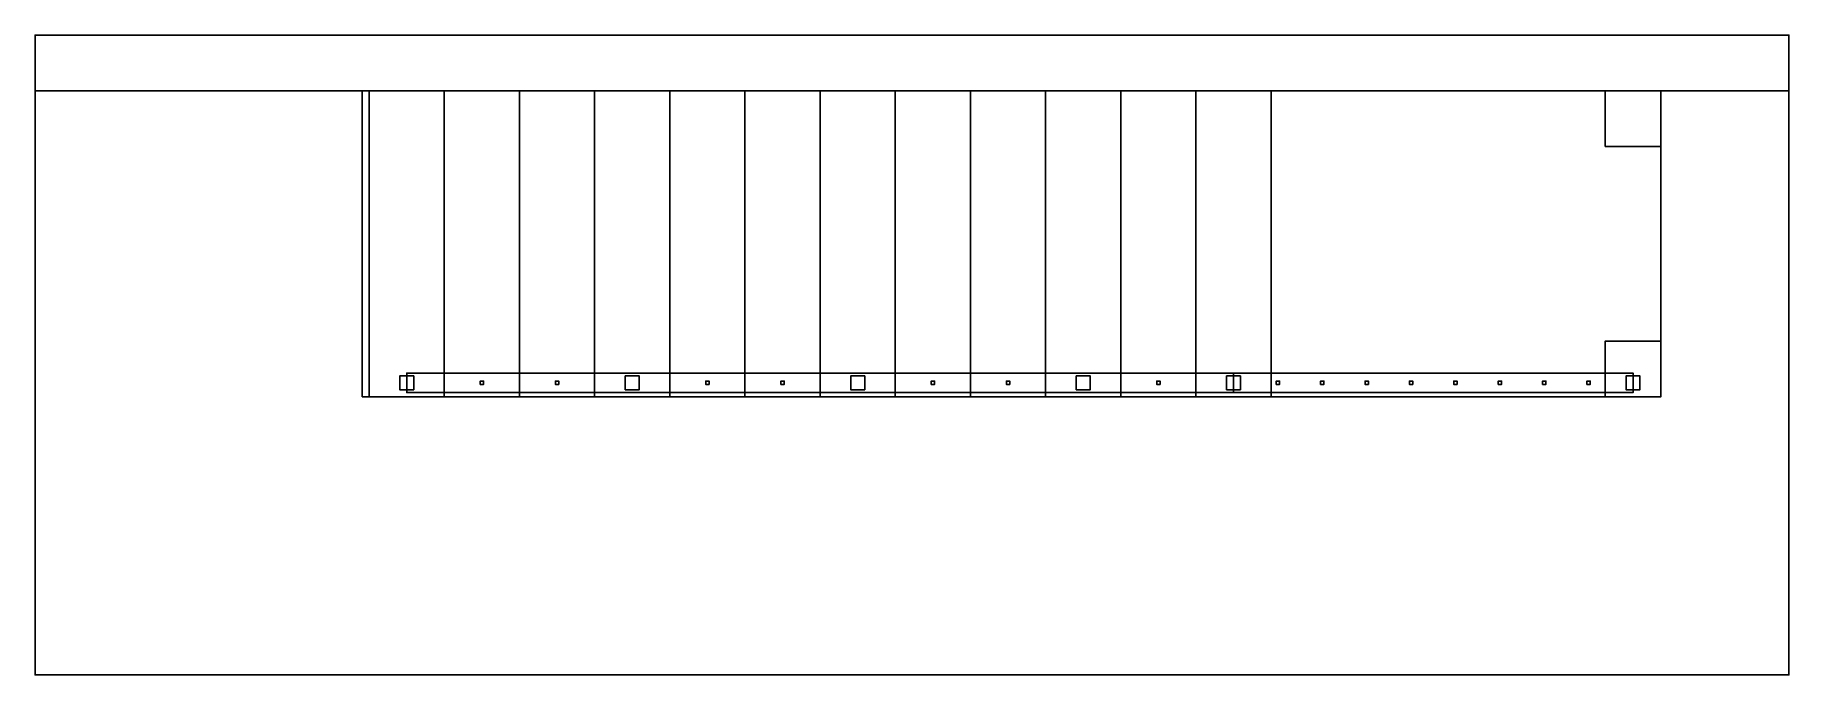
# Model space of a CAD drawing. Header units: millimetres. Extents: x -1200 to 5100, y -1000 to 1300.
import ezdxf

# ---------------------------------------------------------------- set-up
doc = ezdxf.new("R2010")
doc.units = ezdxf.units.MM
for name, color, linetype in [('CONCRETE', 6, 'CONTINUOUS'), ('FLOOR', 3, 'CONTINUOUS'), ('STEEL', 5, 'CONTINUOUS'), ('WALL', 2, 'CONTINUOUS'), ('WOOD', 7, 'CONTINUOUS')]:
    doc.layers.add(name, color=color, linetype=linetype)

msp = doc.modelspace()

# ---------------------------------------------------------------- linework, layer by layer
at = {"layer": 'CONCRETE'}
for points in [[(0, 0, 140), (0, 1100, 140), (0, 1100), (0, 0)], [(0, 0), (0, 1100), (270, 1100), (270, 0)], [(0, 1100), (0, 1100, 140), (270, 1100, 140), (270, 1100)], [(0, 1100, 140), (0, 0, 140), (270, 0, 140), (270, 1100, 140)], [(270, 0), (270, 1100), (270, 1100, 140), (270, 0, 140)], [(270, 0, 310), (270, 1100, 310), (270, 1100), (270, 0)], [(270, 0), (270, 1100), (540, 1100), (540, 0)], [(270, 1100), (270, 1100, 310), (540, 1100, 310), (540, 1100)], [(270, 1100, 310), (270, 0, 310), (540, 0, 310), (540, 1100, 310)], [(540, 0), (540, 1100), (540, 1100, 310), (540, 0, 310)], [(540, 0, 480), (540, 1100, 480), (540, 1100), (540, 0)], [(540, 0), (540, 1100), (810, 1100), (810, 0)], [(540, 1100), (540, 1100, 480), (810, 1100, 480), (810, 1100)], [(540, 1100, 480), (540, 0, 480), (810, 0, 480), (810, 1100, 480)], [(810, 0), (810, 1100), (810, 1100, 480), (810, 0, 480)], [(810, 0, 650), (810, 1100, 650), (810, 1100), (810, 0)], [(810, 0), (810, 1100), (1080, 1100), (1080, 0)], [(810, 1100), (810, 1100, 650), (1080, 1100, 650), (1080, 1100)], [(810, 1100, 650), (810, 0, 650), (1080, 0, 650), (1080, 1100, 650)], [(1080, 0), (1080, 1100), (1080, 1100, 650), (1080, 0, 650)], [(1080, 0, 820), (1080, 1100, 820), (1080, 1100), (1080, 0)], [(1080, 0), (1080, 1100), (1350, 1100), (1350, 0)], [(1080, 1100), (1080, 1100, 820), (1350, 1100, 820), (1350, 1100)], [(1080, 1100, 820), (1080, 0, 820), (1350, 0, 820), (1350, 1100, 820)], [(1350, 0), (1350, 1100), (1350, 1100, 820), (1350, 0, 820)], [(1350, 0, 990), (1350, 1100, 990), (1350, 1100), (1350, 0)], [(1350, 0), (1350, 1100), (1620, 1100), (1620, 0)], [(1350, 1100), (1350, 1100, 990), (1620, 1100, 990), (1620, 1100)], [(1350, 1100, 990), (1350, 0, 990), (1620, 0, 990), (1620, 1100, 990)], [(1620, 0), (1620, 1100), (1620, 1100, 990), (1620, 0, 990)], [(1620, 0, 1160), (1620, 1100, 1160), (1620, 1100), (1620, 0)], [(1620, 0), (1620, 1100), (1890, 1100), (1890, 0)], [(1620, 1100), (1620, 1100, 1160), (1890, 1100, 1160), (1890, 1100)], [(1620, 1100, 1160), (1620, 0, 1160), (1890, 0, 1160), (1890, 1100, 1160)], [(1890, 0), (1890, 1100), (1890, 1100, 1160), (1890, 0, 1160)], [(1890, 0, 1330), (1890, 1100, 1330), (1890, 1100), (1890, 0)], [(1890, 0), (1890, 1100), (2160, 1100), (2160, 0)], [(1890, 1100), (1890, 1100, 1330), (2160, 1100, 1330), (2160, 1100)], [(1890, 1100, 1330), (1890, 0, 1330), (2160, 0, 1330), (2160, 1100, 1330)], [(2160, 0), (2160, 1100), (2160, 1100, 1330), (2160, 0, 1330)], [(2160, 0, 1500), (2160, 1100, 1500), (2160, 1100), (2160, 0)], [(2160, 0), (2160, 1100), (2430, 1100), (2430, 0)], [(2160, 1100), (2160, 1100, 1500), (2430, 1100, 1500), (2430, 1100)], [(2160, 1100, 1500), (2160, 0, 1500), (2430, 0, 1500), (2430, 1100, 1500)], [(2430, 0), (2430, 1100), (2430, 1100, 1500), (2430, 0, 1500)], [(2430, 0, 1670), (2430, 1100, 1670), (2430, 1100), (2430, 0)], [(2430, 0), (2430, 1100), (2700, 1100), (2700, 0)], [(2430, 1100), (2430, 1100, 1670), (2700, 1100, 1670), (2700, 1100)], [(2430, 1100, 1670), (2430, 0, 1670), (2700, 0, 1670), (2700, 1100, 1670)], [(2700, 0), (2700, 1100), (2700, 1100, 1670), (2700, 0, 1670)], [(2700, 0, 1840), (2700, 1100, 1840), (2700, 1100), (2700, 0)], [(2700, 0), (2700, 1100), (2970, 1100), (2970, 0)], [(2700, 1100), (2700, 1100, 1840), (2970, 1100, 1840), (2970, 1100)], [(2700, 1100, 1840), (2700, 0, 1840), (2970, 0, 1840), (2970, 1100, 1840)], [(2970, 0), (2970, 1100), (2970, 1100, 1840), (2970, 0, 1840)], [(2970, 0, 2010), (2970, 1100, 2010), (2970, 1100), (2970, 0)], [(2970, 0), (2970, 1100), (3240, 1100), (3240, 0)], [(2970, 1100), (2970, 1100, 2010), (3240, 1100, 2010), (3240, 1100)], [(2970, 1100, 2010), (2970, 0, 2010), (3240, 0, 2010), (3240, 1100, 2010)], [(3240, 0), (3240, 1100), (3240, 1100, 2010), (3240, 0, 2010)], [(3240, 0, 2010), (3240, 1100, 2010), (3240, 1100, 1740), (3240, 0, 1740)], [(3240, 0, 1740), (3240, 1100, 1740), (4640, 1100, 1740), (4640, 0, 1740)], [(3240, 1100, 1740), (3240, 1100, 2010), (4640, 1100, 2010), (4640, 1100, 1740)], [(3240, 1100, 2010), (3240, 0, 2010), (4640, 0, 2010), (4640, 1100, 2010)], [(4440, 900, 1740), (4440, 1100, 1740), (4440, 1100), (4440, 900)], [(4440, 900), (4440, 1100), (4640, 1100), (4640, 900)], [(4440, 1100), (4440, 1100, 1740), (4640, 1100, 1740), (4640, 1100)], [(4440, 1100, 1740), (4440, 900, 1740), (4640, 900, 1740), (4640, 1100, 1740)], [(4640, 0, 1740), (4640, 1100, 1740), (4640, 1100, 2010), (4640, 0, 2010)], [(4640, 900), (4640, 1100), (4640, 1100, 1740), (4640, 900, 1740)], [(4440, 900, 1740), (4440, 900), (4640, 900), (4640, 900, 1740)], [(4440, 0, 1740), (4440, 200, 1740), (4440, 200), (4440, 0)], [(4440, 0), (4440, 200), (4640, 200), (4640, 0)], [(4440, 200), (4440, 200, 1740), (4640, 200, 1740), (4640, 200)], [(4440, 200, 1740), (4440, 0, 1740), (4640, 0, 1740), (4640, 200, 1740)], [(4640, 0), (4640, 200), (4640, 200, 1740), (4640, 0, 1740)], [(0, 0, 140), (0, 0), (270, 0), (270, 0, 140)], [(270, 0, 310), (270, 0), (540, 0), (540, 0, 310)], [(540, 0, 480), (540, 0), (810, 0), (810, 0, 480)], [(810, 0, 650), (810, 0), (1080, 0), (1080, 0, 650)], [(1080, 0, 820), (1080, 0), (1350, 0), (1350, 0, 820)], [(1350, 0, 990), (1350, 0), (1620, 0), (1620, 0, 990)], [(1620, 0, 1160), (1620, 0), (1890, 0), (1890, 0, 1160)], [(1890, 0, 1330), (1890, 0), (2160, 0), (2160, 0, 1330)], [(2160, 0, 1500), (2160, 0), (2430, 0), (2430, 0, 1500)], [(2430, 0, 1670), (2430, 0), (2700, 0), (2700, 0, 1670)], [(2700, 0, 1840), (2700, 0), (2970, 0), (2970, 0, 1840)], [(2970, 0, 2010), (2970, 0), (3240, 0), (3240, 0, 2010)], [(3240, 0, 2010), (3240, 0, 1740), (4640, 0, 1740), (4640, 0, 2010)], [(4440, 0, 1740), (4440, 0), (4640, 0), (4640, 0, 1740)]]:
    msp.add_3dface(points, dxfattribs=at)
at = {"layer": 'FLOOR'}
for points in [[(-1200, -1000), (-1200, 1300), (-1200, 1300, -150), (-1200, -1000, -150)], [(-1200, -1000, -150), (-1200, 1300, -150), (5100, 1300, -150), (5100, -1000, -150)], [(-1200, 1300, -150), (-1200, 1300), (5100, 1300), (5100, 1300, -150)], [(-1200, 1300), (-1200, -1000), (5100, -1000), (5100, 1300)], [(5100, -1000, -150), (5100, 1300, -150), (5100, 1300), (5100, -1000)], [(-1200, -1000), (-1200, -1000, -150), (5100, -1000, -150), (5100, -1000)]]:
    msp.add_3dface(points, dxfattribs=at)
at = {"layer": 'STEEL'}
for points in [[(110, 25, 1070), (110, 75, 1070), (110, 75, 170), (110, 25, 170)], [(110, 25, 170), (110, 75, 170), (160, 75, 170), (160, 25, 170)], [(110, 75, 170), (110, 75, 1070), (160, 75, 1070), (160, 75, 170)], [(110, 75, 1070), (110, 25, 1070), (160, 25, 1070), (160, 75, 1070)], [(135, 15, 1115), (135, 85, 1115), (135, 85, 1070), (135, 15, 1070)], [(135, 15, 1070), (135, 85, 1070), (3105, 85, 2940), (3105, 15, 2940)], [(135, 85, 1070), (135, 85, 1115), (3105, 85, 2985), (3105, 85, 2940)], [(135, 85, 1115), (135, 15, 1115), (3105, 15, 2985), (3105, 85, 2985)], [(160, 25, 170), (160, 75, 170), (160, 75, 1070), (160, 25, 1070)], [(920, 25, 1580), (920, 75, 1580), (920, 75, 680), (920, 25, 680)], [(920, 25, 680), (920, 75, 680), (970, 75, 680), (970, 25, 680)], [(920, 75, 680), (920, 75, 1580), (970, 75, 1580), (970, 75, 680)], [(920, 75, 1580), (920, 25, 1580), (970, 25, 1580), (970, 75, 1580)], [(970, 25, 680), (970, 75, 680), (970, 75, 1580), (970, 25, 1580)], [(1730, 25, 2090), (1730, 75, 2090), (1730, 75, 1190), (1730, 25, 1190)], [(1730, 25, 1190), (1730, 75, 1190), (1780, 75, 1190), (1780, 25, 1190)], [(1730, 75, 1190), (1730, 75, 2090), (1780, 75, 2090), (1780, 75, 1190)], [(1730, 75, 2090), (1730, 25, 2090), (1780, 25, 2090), (1780, 75, 2090)], [(1780, 25, 1190), (1780, 75, 1190), (1780, 75, 2090), (1780, 25, 2090)], [(2540, 25, 2600), (2540, 75, 2600), (2540, 75, 1700), (2540, 25, 1700)], [(2540, 25, 1700), (2540, 75, 1700), (2590, 75, 1700), (2590, 25, 1700)], [(2540, 75, 1700), (2540, 75, 2600), (2590, 75, 2600), (2590, 75, 1700)], [(2540, 75, 2600), (2540, 25, 2600), (2590, 25, 2600), (2590, 75, 2600)], [(2590, 25, 1700), (2590, 75, 1700), (2590, 75, 2600), (2590, 25, 2600)], [(3080, 25, 2940), (3080, 75, 2940), (3080, 75, 2040), (3080, 25, 2040)], [(3080, 25, 2040), (3080, 75, 2040), (3130, 75, 2040), (3130, 25, 2040)], [(3080, 75, 2040), (3080, 75, 2940), (3130, 75, 2940), (3130, 75, 2040)], [(3080, 75, 2940), (3080, 25, 2940), (3130, 25, 2940), (3130, 75, 2940)], [(3105, 15, 2940), (3105, 85, 2940), (3105, 85, 2985), (3105, 15, 2985)], [(3105, 15, 2985), (3105, 85, 2985), (3105, 85, 2940), (3105, 15, 2940)], [(3105, 15, 2940), (3105, 85, 2940), (4540, 85, 2940), (4540, 15, 2940)], [(3105, 85, 2940), (3105, 85, 2985), (4540, 85, 2985), (4540, 85, 2940)], [(3105, 85, 2985), (3105, 15, 2985), (4540, 15, 2985), (4540, 85, 2985)], [(3130, 25, 2040), (3130, 75, 2040), (3130, 75, 2940), (3130, 25, 2940)], [(4515, 25, 2940), (4515, 75, 2940), (4515, 75, 2040), (4515, 25, 2040)], [(4515, 25, 2040), (4515, 75, 2040), (4565, 75, 2040), (4565, 25, 2040)], [(4515, 75, 2040), (4515, 75, 2940), (4565, 75, 2940), (4565, 75, 2040)], [(4515, 75, 2940), (4515, 25, 2940), (4565, 25, 2940), (4565, 75, 2940)], [(4540, 15, 2940), (4540, 85, 2940), (4540, 85, 2985), (4540, 15, 2985)], [(4565, 25, 2040), (4565, 75, 2040), (4565, 75, 2940), (4565, 25, 2940)], [(110, 25, 1070), (110, 25, 170), (160, 25, 170), (160, 25, 1070)], [(135, 15, 1115), (135, 15, 1070), (3105, 15, 2940), (3105, 15, 2985)], [(399, 44, 1240), (399, 56, 1240), (399, 56, 340), (399, 44, 340)], [(399, 44, 340), (399, 56, 340), (411, 56, 340), (411, 44, 340)], [(399, 56, 340), (399, 56, 1240), (411, 56, 1240), (411, 56, 340)], [(399, 56, 1240), (399, 44, 1240), (411, 44, 1240), (411, 56, 1240)], [(399, 44, 1240), (399, 44, 340), (411, 44, 340), (411, 44, 1240)], [(411, 44, 340), (411, 56, 340), (411, 56, 1240), (411, 44, 1240)], [(669, 44, 1410), (669, 56, 1410), (669, 56, 510), (669, 44, 510)], [(669, 44, 510), (669, 56, 510), (681, 56, 510), (681, 44, 510)], [(669, 56, 510), (669, 56, 1410), (681, 56, 1410), (681, 56, 510)], [(669, 56, 1410), (669, 44, 1410), (681, 44, 1410), (681, 56, 1410)], [(669, 44, 1410), (669, 44, 510), (681, 44, 510), (681, 44, 1410)], [(681, 44, 510), (681, 56, 510), (681, 56, 1410), (681, 44, 1410)], [(920, 25, 1580), (920, 25, 680), (970, 25, 680), (970, 25, 1580)], [(1209, 44, 1750), (1209, 56, 1750), (1209, 56, 850), (1209, 44, 850)], [(1209, 44, 850), (1209, 56, 850), (1221, 56, 850), (1221, 44, 850)], [(1209, 56, 850), (1209, 56, 1750), (1221, 56, 1750), (1221, 56, 850)], [(1209, 56, 1750), (1209, 44, 1750), (1221, 44, 1750), (1221, 56, 1750)], [(1209, 44, 1750), (1209, 44, 850), (1221, 44, 850), (1221, 44, 1750)], [(1221, 44, 850), (1221, 56, 850), (1221, 56, 1750), (1221, 44, 1750)], [(1479, 44, 1920), (1479, 56, 1920), (1479, 56, 1020), (1479, 44, 1020)], [(1479, 44, 1020), (1479, 56, 1020), (1491, 56, 1020), (1491, 44, 1020)], [(1479, 56, 1020), (1479, 56, 1920), (1491, 56, 1920), (1491, 56, 1020)], [(1479, 56, 1920), (1479, 44, 1920), (1491, 44, 1920), (1491, 56, 1920)], [(1479, 44, 1920), (1479, 44, 1020), (1491, 44, 1020), (1491, 44, 1920)], [(1491, 44, 1020), (1491, 56, 1020), (1491, 56, 1920), (1491, 44, 1920)], [(1730, 25, 2090), (1730, 25, 1190), (1780, 25, 1190), (1780, 25, 2090)], [(2019, 44, 2260), (2019, 56, 2260), (2019, 56, 1360), (2019, 44, 1360)], [(2019, 44, 1360), (2019, 56, 1360), (2031, 56, 1360), (2031, 44, 1360)], [(2019, 56, 1360), (2019, 56, 2260), (2031, 56, 2260), (2031, 56, 1360)], [(2019, 56, 2260), (2019, 44, 2260), (2031, 44, 2260), (2031, 56, 2260)], [(2019, 44, 2260), (2019, 44, 1360), (2031, 44, 1360), (2031, 44, 2260)], [(2031, 44, 1360), (2031, 56, 1360), (2031, 56, 2260), (2031, 44, 2260)], [(2289, 44, 2430), (2289, 56, 2430), (2289, 56, 1530), (2289, 44, 1530)], [(2289, 44, 1530), (2289, 56, 1530), (2301, 56, 1530), (2301, 44, 1530)], [(2289, 56, 1530), (2289, 56, 2430), (2301, 56, 2430), (2301, 56, 1530)], [(2289, 56, 2430), (2289, 44, 2430), (2301, 44, 2430), (2301, 56, 2430)], [(2289, 44, 2430), (2289, 44, 1530), (2301, 44, 1530), (2301, 44, 2430)], [(2301, 44, 1530), (2301, 56, 1530), (2301, 56, 2430), (2301, 44, 2430)], [(2540, 25, 2600), (2540, 25, 1700), (2590, 25, 1700), (2590, 25, 2600)], [(2829, 44, 2770), (2829, 56, 2770), (2829, 56, 1870), (2829, 44, 1870)], [(2829, 44, 1870), (2829, 56, 1870), (2841, 56, 1870), (2841, 44, 1870)], [(2829, 56, 1870), (2829, 56, 2770), (2841, 56, 2770), (2841, 56, 1870)], [(2829, 56, 2770), (2829, 44, 2770), (2841, 44, 2770), (2841, 56, 2770)], [(2829, 44, 2770), (2829, 44, 1870), (2841, 44, 1870), (2841, 44, 2770)], [(2841, 44, 1870), (2841, 56, 1870), (2841, 56, 2770), (2841, 44, 2770)], [(3080, 25, 2940), (3080, 25, 2040), (3130, 25, 2040), (3130, 25, 2940)], [(3105, 15, 2985), (3105, 15, 2940), (4540, 15, 2940), (4540, 15, 2985)], [(3258.444, 44, 2940), (3258.444, 56, 2940), (3258.444, 56, 2040), (3258.444, 44, 2040)], [(3258.444, 44, 2040), (3258.444, 56, 2040), (3270.444, 56, 2040), (3270.444, 44, 2040)], [(3258.444, 56, 2040), (3258.444, 56, 2940), (3270.444, 56, 2940), (3270.444, 56, 2040)], [(3258.444, 56, 2940), (3258.444, 44, 2940), (3270.444, 44, 2940), (3270.444, 56, 2940)], [(3258.444, 44, 2940), (3258.444, 44, 2040), (3270.444, 44, 2040), (3270.444, 44, 2940)], [(3270.444, 44, 2040), (3270.444, 56, 2040), (3270.444, 56, 2940), (3270.444, 44, 2940)], [(3417.889, 44, 2940), (3417.889, 56, 2940), (3417.889, 56, 2040), (3417.889, 44, 2040)], [(3417.889, 44, 2040), (3417.889, 56, 2040), (3429.889, 56, 2040), (3429.889, 44, 2040)], [(3417.889, 56, 2040), (3417.889, 56, 2940), (3429.889, 56, 2940), (3429.889, 56, 2040)], [(3417.889, 56, 2940), (3417.889, 44, 2940), (3429.889, 44, 2940), (3429.889, 56, 2940)], [(3417.889, 44, 2940), (3417.889, 44, 2040), (3429.889, 44, 2040), (3429.889, 44, 2940)], [(3429.889, 44, 2040), (3429.889, 56, 2040), (3429.889, 56, 2940), (3429.889, 44, 2940)], [(3577.333, 44, 2940), (3577.333, 56, 2940), (3577.333, 56, 2040), (3577.333, 44, 2040)], [(3577.333, 44, 2040), (3577.333, 56, 2040), (3589.333, 56, 2040), (3589.333, 44, 2040)], [(3577.333, 56, 2040), (3577.333, 56, 2940), (3589.333, 56, 2940), (3589.333, 56, 2040)], [(3577.333, 56, 2940), (3577.333, 44, 2940), (3589.333, 44, 2940), (3589.333, 56, 2940)], [(3577.333, 44, 2940), (3577.333, 44, 2040), (3589.333, 44, 2040), (3589.333, 44, 2940)], [(3589.333, 44, 2040), (3589.333, 56, 2040), (3589.333, 56, 2940), (3589.333, 44, 2940)], [(3736.778, 44, 2940), (3736.778, 56, 2940), (3736.778, 56, 2040), (3736.778, 44, 2040)], [(3736.778, 44, 2040), (3736.778, 56, 2040), (3748.778, 56, 2040), (3748.778, 44, 2040)], [(3736.778, 56, 2040), (3736.778, 56, 2940), (3748.778, 56, 2940), (3748.778, 56, 2040)], [(3736.778, 56, 2940), (3736.778, 44, 2940), (3748.778, 44, 2940), (3748.778, 56, 2940)], [(3736.778, 44, 2940), (3736.778, 44, 2040), (3748.778, 44, 2040), (3748.778, 44, 2940)], [(3748.778, 44, 2040), (3748.778, 56, 2040), (3748.778, 56, 2940), (3748.778, 44, 2940)], [(3896.222, 44, 2940), (3896.222, 56, 2940), (3896.222, 56, 2040), (3896.222, 44, 2040)], [(3896.222, 44, 2040), (3896.222, 56, 2040), (3908.222, 56, 2040), (3908.222, 44, 2040)], [(3896.222, 56, 2040), (3896.222, 56, 2940), (3908.222, 56, 2940), (3908.222, 56, 2040)], [(3896.222, 56, 2940), (3896.222, 44, 2940), (3908.222, 44, 2940), (3908.222, 56, 2940)], [(3896.222, 44, 2940), (3896.222, 44, 2040), (3908.222, 44, 2040), (3908.222, 44, 2940)], [(3908.222, 44, 2040), (3908.222, 56, 2040), (3908.222, 56, 2940), (3908.222, 44, 2940)], [(4055.667, 44, 2940), (4055.667, 56, 2940), (4055.667, 56, 2040), (4055.667, 44, 2040)], [(4055.667, 44, 2040), (4055.667, 56, 2040), (4067.667, 56, 2040), (4067.667, 44, 2040)], [(4055.667, 56, 2040), (4055.667, 56, 2940), (4067.667, 56, 2940), (4067.667, 56, 2040)], [(4055.667, 56, 2940), (4055.667, 44, 2940), (4067.667, 44, 2940), (4067.667, 56, 2940)], [(4055.667, 44, 2940), (4055.667, 44, 2040), (4067.667, 44, 2040), (4067.667, 44, 2940)], [(4067.667, 44, 2040), (4067.667, 56, 2040), (4067.667, 56, 2940), (4067.667, 44, 2940)], [(4215.111, 44, 2940), (4215.111, 56, 2940), (4215.111, 56, 2040), (4215.111, 44, 2040)], [(4215.111, 44, 2040), (4215.111, 56, 2040), (4227.111, 56, 2040), (4227.111, 44, 2040)], [(4215.111, 56, 2040), (4215.111, 56, 2940), (4227.111, 56, 2940), (4227.111, 56, 2040)], [(4215.111, 56, 2940), (4215.111, 44, 2940), (4227.111, 44, 2940), (4227.111, 56, 2940)], [(4215.111, 44, 2940), (4215.111, 44, 2040), (4227.111, 44, 2040), (4227.111, 44, 2940)], [(4227.111, 44, 2040), (4227.111, 56, 2040), (4227.111, 56, 2940), (4227.111, 44, 2940)], [(4374.556, 44, 2940), (4374.556, 56, 2940), (4374.556, 56, 2040), (4374.556, 44, 2040)], [(4374.556, 44, 2040), (4374.556, 56, 2040), (4386.556, 56, 2040), (4386.556, 44, 2040)], [(4374.556, 56, 2040), (4374.556, 56, 2940), (4386.556, 56, 2940), (4386.556, 56, 2040)], [(4374.556, 56, 2940), (4374.556, 44, 2940), (4386.556, 44, 2940), (4386.556, 56, 2940)], [(4374.556, 44, 2940), (4374.556, 44, 2040), (4386.556, 44, 2040), (4386.556, 44, 2940)], [(4386.556, 44, 2040), (4386.556, 56, 2040), (4386.556, 56, 2940), (4386.556, 44, 2940)], [(4515, 25, 2940), (4515, 25, 2040), (4565, 25, 2040), (4565, 25, 2940)]]:
    msp.add_3dface(points, dxfattribs=at)
at = {"layer": 'WALL'}
for points in [[(-1200, 1100, 3100), (-1200, 1300, 3100), (-1200, 1300), (-1200, 1100)], [(-1200, 1100), (-1200, 1300), (5100, 1300), (5100, 1100)], [(-1200, 1300), (-1200, 1300, 3100), (5100, 1300, 3100), (5100, 1300)], [(-1200, 1300, 3100), (-1200, 1100, 3100), (5100, 1100, 3100), (5100, 1300, 3100)], [(5100, 1100), (5100, 1300), (5100, 1300, 3100), (5100, 1100, 3100)], [(-1200, 1100, 3100), (-1200, 1100), (5100, 1100), (5100, 1100, 3100)]]:
    msp.add_3dface(points, dxfattribs=at)
at = {"layer": 'WOOD'}
for points in [[(-25, 0, 170), (-25, 1100, 170), (-25, 1100, 140), (-25, 0, 140)], [(-25, 0, 140), (-25, 1100, 140), (270, 1100, 140), (270, 0, 140)], [(-25, 1100, 140), (-25, 1100, 170), (270, 1100, 170), (270, 1100, 140)], [(-25, 1100, 170), (-25, 0, 170), (270, 0, 170), (270, 1100, 170)], [(270, 0, 140), (270, 1100, 140), (270, 1100, 170), (270, 0, 170)], [(270, 0, 340), (270, 1100, 340), (270, 1100, 310), (270, 0, 310)], [(270, 0, 310), (270, 1100, 310), (540, 1100, 310), (540, 0, 310)], [(270, 1100, 310), (270, 1100, 340), (540, 1100, 340), (540, 1100, 310)], [(270, 1100, 340), (270, 0, 340), (540, 0, 340), (540, 1100, 340)], [(540, 0, 310), (540, 1100, 310), (540, 1100, 340), (540, 0, 340)], [(540, 0, 510), (540, 1100, 510), (540, 1100, 480), (540, 0, 480)], [(540, 0, 480), (540, 1100, 480), (810, 1100, 480), (810, 0, 480)], [(540, 1100, 480), (540, 1100, 510), (810, 1100, 510), (810, 1100, 480)], [(540, 1100, 510), (540, 0, 510), (810, 0, 510), (810, 1100, 510)], [(810, 0, 480), (810, 1100, 480), (810, 1100, 510), (810, 0, 510)], [(810, 0, 680), (810, 1100, 680), (810, 1100, 650), (810, 0, 650)], [(810, 0, 650), (810, 1100, 650), (1080, 1100, 650), (1080, 0, 650)], [(810, 1100, 650), (810, 1100, 680), (1080, 1100, 680), (1080, 1100, 650)], [(810, 1100, 680), (810, 0, 680), (1080, 0, 680), (1080, 1100, 680)], [(1080, 0, 650), (1080, 1100, 650), (1080, 1100, 680), (1080, 0, 680)], [(1080, 0, 850), (1080, 1100, 850), (1080, 1100, 820), (1080, 0, 820)], [(1080, 0, 820), (1080, 1100, 820), (1350, 1100, 820), (1350, 0, 820)], [(1080, 1100, 820), (1080, 1100, 850), (1350, 1100, 850), (1350, 1100, 820)], [(1080, 1100, 850), (1080, 0, 850), (1350, 0, 850), (1350, 1100, 850)], [(1350, 0, 820), (1350, 1100, 820), (1350, 1100, 850), (1350, 0, 850)], [(1350, 0, 1020), (1350, 1100, 1020), (1350, 1100, 990), (1350, 0, 990)], [(1350, 0, 990), (1350, 1100, 990), (1620, 1100, 990), (1620, 0, 990)], [(1350, 1100, 990), (1350, 1100, 1020), (1620, 1100, 1020), (1620, 1100, 990)], [(1350, 1100, 1020), (1350, 0, 1020), (1620, 0, 1020), (1620, 1100, 1020)], [(1620, 0, 990), (1620, 1100, 990), (1620, 1100, 1020), (1620, 0, 1020)], [(1620, 0, 1190), (1620, 1100, 1190), (1620, 1100, 1160), (1620, 0, 1160)], [(1620, 0, 1160), (1620, 1100, 1160), (1890, 1100, 1160), (1890, 0, 1160)], [(1620, 1100, 1160), (1620, 1100, 1190), (1890, 1100, 1190), (1890, 1100, 1160)], [(1620, 1100, 1190), (1620, 0, 1190), (1890, 0, 1190), (1890, 1100, 1190)], [(1890, 0, 1160), (1890, 1100, 1160), (1890, 1100, 1190), (1890, 0, 1190)], [(1890, 0, 1360), (1890, 1100, 1360), (1890, 1100, 1330), (1890, 0, 1330)], [(1890, 0, 1330), (1890, 1100, 1330), (2160, 1100, 1330), (2160, 0, 1330)], [(1890, 1100, 1330), (1890, 1100, 1360), (2160, 1100, 1360), (2160, 1100, 1330)], [(1890, 1100, 1360), (1890, 0, 1360), (2160, 0, 1360), (2160, 1100, 1360)], [(2160, 0, 1330), (2160, 1100, 1330), (2160, 1100, 1360), (2160, 0, 1360)], [(2160, 0, 1530), (2160, 1100, 1530), (2160, 1100, 1500), (2160, 0, 1500)], [(2160, 0, 1500), (2160, 1100, 1500), (2430, 1100, 1500), (2430, 0, 1500)], [(2160, 1100, 1500), (2160, 1100, 1530), (2430, 1100, 1530), (2430, 1100, 1500)], [(2160, 1100, 1530), (2160, 0, 1530), (2430, 0, 1530), (2430, 1100, 1530)], [(2430, 0, 1500), (2430, 1100, 1500), (2430, 1100, 1530), (2430, 0, 1530)], [(2430, 0, 1700), (2430, 1100, 1700), (2430, 1100, 1670), (2430, 0, 1670)], [(2430, 0, 1670), (2430, 1100, 1670), (2700, 1100, 1670), (2700, 0, 1670)], [(2430, 1100, 1670), (2430, 1100, 1700), (2700, 1100, 1700), (2700, 1100, 1670)], [(2430, 1100, 1700), (2430, 0, 1700), (2700, 0, 1700), (2700, 1100, 1700)], [(2700, 0, 1670), (2700, 1100, 1670), (2700, 1100, 1700), (2700, 0, 1700)], [(2700, 0, 1870), (2700, 1100, 1870), (2700, 1100, 1840), (2700, 0, 1840)], [(2700, 0, 1840), (2700, 1100, 1840), (2970, 1100, 1840), (2970, 0, 1840)], [(2700, 1100, 1840), (2700, 1100, 1870), (2970, 1100, 1870), (2970, 1100, 1840)], [(2700, 1100, 1870), (2700, 0, 1870), (2970, 0, 1870), (2970, 1100, 1870)], [(2970, 0, 1840), (2970, 1100, 1840), (2970, 1100, 1870), (2970, 0, 1870)], [(2970, 0, 2040), (2970, 1100, 2040), (2970, 1100, 2010), (2970, 0, 2010)], [(2970, 0, 2010), (2970, 1100, 2010), (3240, 1100, 2010), (3240, 0, 2010)], [(2970, 1100, 2010), (2970, 1100, 2040), (3240, 1100, 2040), (3240, 1100, 2010)], [(2970, 1100, 2040), (2970, 0, 2040), (3240, 0, 2040), (3240, 1100, 2040)], [(3240, 0, 2010), (3240, 1100, 2010), (3240, 1100, 2040), (3240, 0, 2040)], [(3240, 0, 2040), (3240, 1100, 2040), (3240, 1100, 2010), (3240, 0, 2010)], [(3240, 0, 2010), (3240, 1100, 2010), (4640, 1100, 2010), (4640, 0, 2010)], [(3240, 1100, 2010), (3240, 1100, 2040), (4640, 1100, 2040), (4640, 1100, 2010)], [(3240, 1100, 2040), (3240, 0, 2040), (4640, 0, 2040), (4640, 1100, 2040)], [(4640, 0, 2010), (4640, 1100, 2010), (4640, 1100, 2040), (4640, 0, 2040)], [(-25, 0, 170), (-25, 0, 140), (270, 0, 140), (270, 0, 170)], [(270, 0, 340), (270, 0, 310), (540, 0, 310), (540, 0, 340)], [(540, 0, 510), (540, 0, 480), (810, 0, 480), (810, 0, 510)], [(810, 0, 680), (810, 0, 650), (1080, 0, 650), (1080, 0, 680)], [(1080, 0, 850), (1080, 0, 820), (1350, 0, 820), (1350, 0, 850)], [(1350, 0, 1020), (1350, 0, 990), (1620, 0, 990), (1620, 0, 1020)], [(1620, 0, 1190), (1620, 0, 1160), (1890, 0, 1160), (1890, 0, 1190)], [(1890, 0, 1360), (1890, 0, 1330), (2160, 0, 1330), (2160, 0, 1360)], [(2160, 0, 1530), (2160, 0, 1500), (2430, 0, 1500), (2430, 0, 1530)], [(2430, 0, 1700), (2430, 0, 1670), (2700, 0, 1670), (2700, 0, 1700)], [(2700, 0, 1870), (2700, 0, 1840), (2970, 0, 1840), (2970, 0, 1870)], [(2970, 0, 2040), (2970, 0, 2010), (3240, 0, 2010), (3240, 0, 2040)], [(3240, 0, 2040), (3240, 0, 2010), (4640, 0, 2010), (4640, 0, 2040)]]:
    msp.add_3dface(points, dxfattribs=at)

doc.saveas('drawing.dxf')
